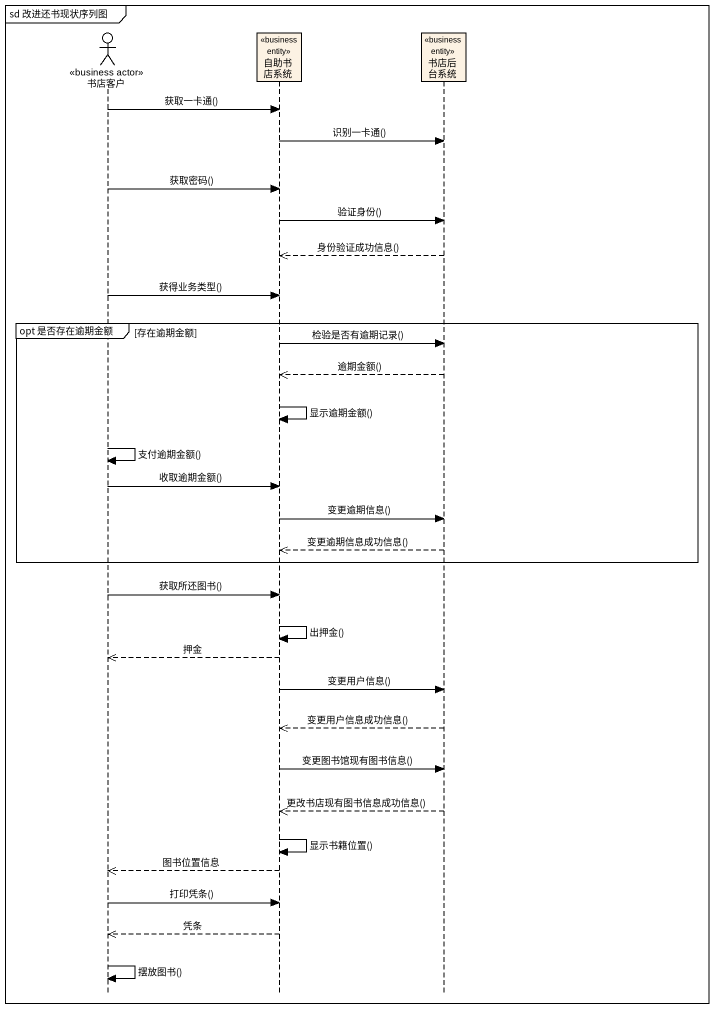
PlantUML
@startuml
mainframe sd 改进还书现状序列图
hide footbox
actor 书店客户 <<business actor>>
participant 自助书店系统 <<business entity>>
participant 书店后台系统 <<business entity>>

书店客户 -> 自助书店系统 : 获取一卡通()
自助书店系统 -> 书店后台系统 : 识别一卡通()
书店客户 -> 自助书店系统 : 获取密码()
自助书店系统 -> 书店后台系统 : 验证身份()
书店后台系统 -->> 自助书店系统 : 身份验证成功信息()
书店客户 -> 自助书店系统 : 获得业务类型()
group opt 是否存在逾期金额 [存在逾期金额]
  自助书店系统 -> 书店后台系统 : 检验是否有逾期记录()
  书店后台系统 -->> 自助书店系统 : 逾期金额()
  自助书店系统 -> 自助书店系统 : 显示逾期金额()
  书店客户 -> 书店客户 : 支付逾期金额()
  书店客户 -> 自助书店系统 : 收取逾期金额()
  自助书店系统 -> 书店后台系统 : 变更逾期信息()
  书店后台系统 -->> 自助书店系统 : 变更逾期信息成功信息()
end
书店客户 -> 自助书店系统 : 获取所还图书()
自助书店系统 -> 自助书店系统 : 出押金()
自助书店系统 -->> 书店客户 : 押金
自助书店系统 -> 书店后台系统 : 变更用户信息()
书店后台系统 -->> 自助书店系统 : 变更用户信息成功信息()
自助书店系统 -> 书店后台系统 : 变更图书馆现有图书信息()
书店后台系统 -->> 自助书店系统 : 更改书店现有图书信息成功信息()
自助书店系统 -> 自助书店系统 : 显示书籍位置()
自助书店系统 -->> 书店客户 : 图书位置信息
书店客户 -> 自助书店系统 : 打印凭条()
自助书店系统 -->> 书店客户 : 凭条
书店客户 -> 书店客户 : 摆放图书()
@enduml
